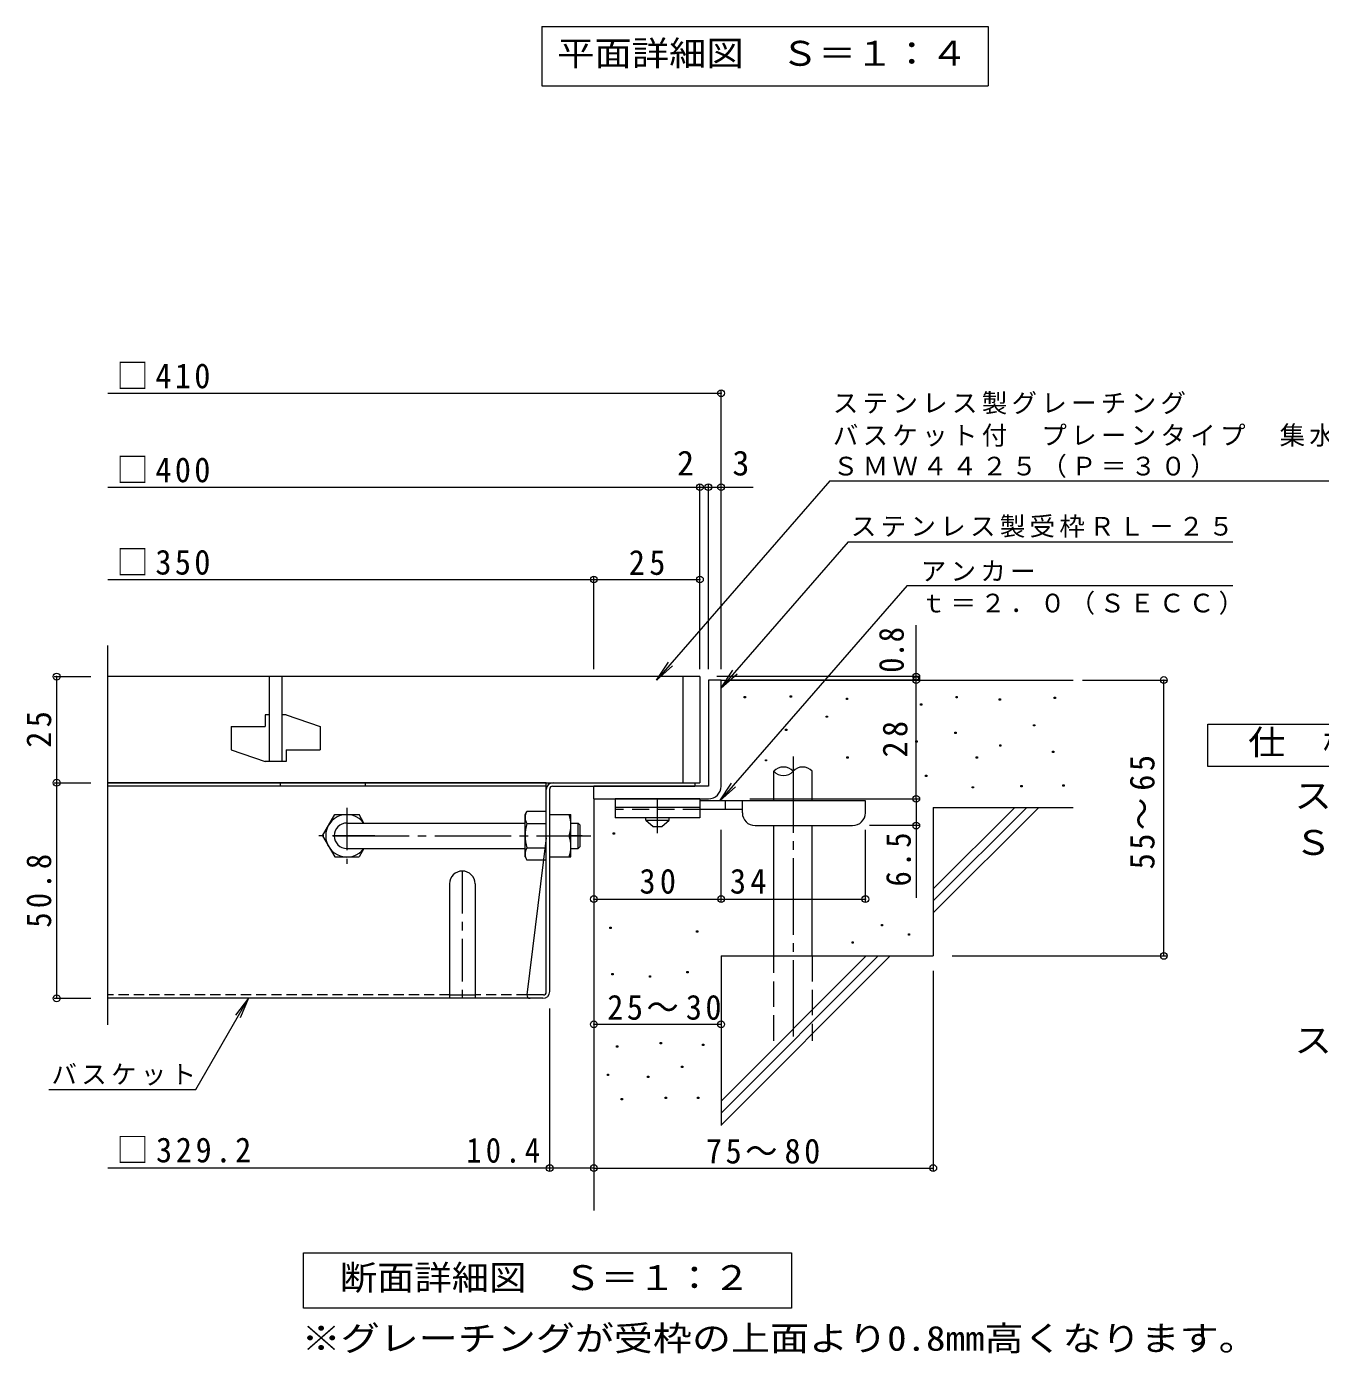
# Model space of a CAD drawing. Units: millimetres on the paper, enlarged 4 times, with parts at other scales. Extents: x -757 to 1063, y -779 to 732.
# Drawn here: x -757 to -147, y -583 to 42 of the extents above; entities that cross this region are included whole.
import ezdxf
from ezdxf.enums import TextEntityAlignment as Align

# ---------------------------------------------------------------- set-up
doc = ezdxf.new("R2010")
doc.units = ezdxf.units.MM
doc.header["$LTSCALE"] = 4
doc.header["$PDMODE"] = 32
doc.header["$PDSIZE"] = 3.2
for name, pattern in [('CHAIN1', [8, 5, -1, 1, -1]), ('CHAIN2', [12, 9, -1, 1, -1]), ('DASHED1', [1.8, 1.2, -0.6]), ('DASHED2', [3, 2, -1]), ('DASHED3', [4, 3, -1])]:
    doc.linetypes.add(name, pattern=pattern)
for name, color, linetype, lineweight in [('A-5_文字', 7, 'Continuous', 9), ('D-0_芯', 7, 'Continuous', 9), ('D-1_躯体', 2, 'Continuous', 9), ('D-2_仕上', 3, 'Continuous', 9), ('D-4_その他', 7, 'Continuous', 9), ('D-5_文字', 7, 'Continuous', 9), ('D-6_寸法', 6, 'Continuous', 9), ('D-7_ハッチ', 2, 'Continuous', 9), ('D-8_記号', 2, 'Continuous', 9), ('D-9_0-HOJO', 2, 'Continuous', 9), ('D-B_7-WAKU-T', 2, 'Continuous', 9)]:
    doc.layers.add(name, color=color, linetype=linetype, lineweight=lineweight)
doc.styles.add('ＭＳ ゴシック', font='')
doc.styles.get('ＭＳ ゴシック').set_extended_font_data('MS Gothic')

msp = doc.modelspace()

# ---------------------------------------------------------------- linework, layer by layer
at = {"layer": 'A-5_文字'}
for p, q in [((-514.22, 42.421), (-303.82, 42.421)), ((-514.22, 42.421), (-514.22, 14.421)), ((-303.82, 42.421), (-303.82, 14.421)), ((-514.22, 14.421), (-303.82, 14.421))]:
    msp.add_line(p, q, dxfattribs=at)
at = {"layer": 'D-0_芯'}
for points in [[(-418.838, -273.894), (-418.838, -273.293), (-418.238, -273.293), (-418.238, -273.894)], [(-397.182, -273.623), (-397.182, -273.023), (-396.582, -273.023), (-396.582, -273.623)], [(-370.654, -274.706), (-370.654, -274.106), (-370.054, -274.106), (-370.054, -274.706)], [(-318.95, -273.894), (-318.95, -273.293), (-318.35, -273.293), (-318.35, -273.894)], [(-298.648, -274.976), (-298.648, -274.376), (-298.048, -274.376), (-298.048, -274.976)], [(-272.661, -274.164), (-272.661, -273.564), (-272.061, -273.564), (-272.061, -274.164)], [(-335.734, -277.413), (-335.734, -276.812), (-335.134, -276.812), (-335.134, -277.413)], [(-380.128, -283.097), (-380.128, -282.497), (-379.528, -282.497), (-379.528, -283.097)], [(-282.406, -287.158), (-282.406, -286.558), (-281.806, -286.558), (-281.806, -287.158)], [(-399.348, -289.323), (-399.348, -288.723), (-398.748, -288.723), (-398.748, -289.323)], [(-319.492, -290.677), (-319.492, -290.077), (-318.892, -290.077), (-318.892, -290.677)], [(-337.899, -294.737), (-337.899, -294.137), (-337.299, -294.137), (-337.299, -294.737)], [(-298.377, -296.632), (-298.377, -296.032), (-297.777, -296.032), (-297.777, -296.632)], [(-273.473, -299.61), (-273.473, -299.01), (-272.873, -299.01), (-272.873, -299.61)], [(-408.822, -303.67), (-408.822, -303.07), (-408.222, -303.07), (-408.222, -303.67)], [(-370.383, -302.317), (-370.383, -301.717), (-369.783, -301.717), (-369.783, -302.317)], [(-309.476, -302.317), (-309.476, -301.717), (-308.876, -301.717), (-308.876, -302.317)], [(-333.297, -310.979), (-333.297, -310.379), (-332.697, -310.379), (-332.697, -310.979)], [(-311.371, -316.393), (-311.371, -315.793), (-310.771, -315.793), (-310.771, -316.393)], [(-288.361, -315.852), (-288.361, -315.252), (-287.761, -315.252), (-287.761, -315.852)], [(-268.6, -315.581), (-268.6, -314.981), (-268, -314.981), (-268, -315.581)], [(-480.574, -338.134), (-480.574, -337.534), (-479.974, -337.534), (-479.974, -338.134)], [(-354.161, -381.392), (-354.161, -380.792), (-353.561, -380.792), (-353.561, -381.392)], [(-482.149, -382.6), (-482.149, -382), (-481.549, -382), (-481.549, -382.6)], [(-441.236, -384.258), (-441.236, -383.658), (-440.636, -383.658), (-440.636, -384.258)], [(-341.418, -385.692), (-341.418, -385.092), (-340.818, -385.092), (-340.818, -385.692)], [(-367.967, -389.513), (-367.967, -388.912), (-367.367, -388.912), (-367.367, -389.513)], [(-481.183, -404.37), (-481.183, -403.77), (-480.583, -403.77), (-480.583, -404.37)], [(-463.52, -405.589), (-463.52, -404.988), (-462.92, -404.988), (-462.92, -405.589)], [(-445.857, -403.457), (-445.857, -402.857), (-445.257, -402.857), (-445.257, -403.457)], [(-458.343, -436.956), (-458.343, -436.356), (-457.743, -436.356), (-457.743, -436.956)], [(-438.396, -437.717), (-438.396, -437.117), (-437.796, -437.117), (-437.796, -437.717)], [(-479.051, -438.479), (-479.051, -437.878), (-478.451, -437.878), (-478.451, -438.479)], [(-448.293, -448.071), (-448.293, -447.471), (-447.693, -447.471), (-447.693, -448.071)], [(-483.315, -451.878), (-483.315, -451.278), (-482.715, -451.278), (-482.715, -451.878)], [(-464.434, -452.792), (-464.434, -452.192), (-463.834, -452.192), (-463.834, -452.792)], [(-476.768, -463.298), (-476.768, -462.698), (-476.168, -462.698), (-476.168, -463.298)], [(-456.059, -462.689), (-456.059, -462.089), (-455.459, -462.089), (-455.459, -462.689)], [(-440.832, -462.689), (-440.832, -462.089), (-440.232, -462.089), (-440.232, -462.689)]]:
    msp.add_lwpolyline(points, close=True, dxfattribs=at)
at = {"layer": 'D-1_躯体'}
for p, q in [((-435.688, -265.514), (-435.688, -315.514)), ((-429.688, -265.514), (-435.688, -265.514)), ((-429.688, -315.514), (-429.688, -265.514)), ((-435.688, -315.514), (-489.688, -315.514)), ((-489.688, -321.514), (-489.688, -315.514)), ((-489.688, -321.514), (-435.688, -321.514))]:
    msp.add_line(p, q, dxfattribs=at)
at = {"layer": 'D-1_躯体', "color": 3}
for p, q in [((-500.495, -332.914), (-497.095, -332.914)), ((-497.095, -332.914), (-496.095, -333.914)), ((-497.095, -344.914), (-497.095, -332.914)), ((-496.095, -343.914), (-496.095, -333.914)), ((-500.495, -344.914), (-497.095, -344.914)), ((-497.095, -344.914), (-496.095, -343.914))]:
    msp.add_line(p, q, dxfattribs=at)
at = {"layer": 'D-1_躯体'}
msp.add_arc((-435.688, -315.514), 6, 270, 0, dxfattribs=at)
at = {"layer": 'D-2_仕上'}
for p, q in [((-718.756, -428.022), (-718.756, -249.283)), ((-439.688, -263.914), (-718.756, -263.914)), ((-642.688, -263.914), (-642.688, -303.914)), ((-636.688, -263.914), (-636.688, -303.914)), ((-447.688, -263.914), (-447.688, -313.914)), ((-439.688, -263.914), (-439.688, -313.914)), ((-660.688, -287.414), (-660.688, -298.414)), ((-660.688, -287.414), (-644.688, -287.414)), ((-644.688, -281.914), (-644.688, -287.414)), ((-642.688, -281.914), (-644.688, -281.914)), ((-634.688, -281.914), (-636.688, -281.914)), ((-634.688, -281.914), (-618.688, -287.414)), ((-618.688, -287.414), (-618.688, -298.414)), ((-660.688, -298.414), (-644.688, -303.914)), ((-634.688, -298.414), (-634.688, -303.914)), ((-634.688, -298.414), (-618.688, -298.414)), ((-634.688, -303.914), (-644.688, -303.914)), ((-718.756, -313.914), (-439.688, -313.914))]:
    msp.add_line(p, q, dxfattribs=at)
at = {"layer": 'D-4_その他'}
for p, q in [((-718.755, -130.367), (-429.688, -130.367)), ((-429.688, -260.332), (-429.688, -129.167)), ((-718.755, -174.645), (-439.688, -174.645)), ((-439.688, -260.332), (-439.688, -173.445)), ((-439.688, -174.645), (-437.688, -174.645)), ((-437.688, -174.645), (-414.623, -174.645)), ((-435.688, -260.332), (-435.688, -173.445)), ((-718.755, -218.146), (-489.688, -218.146)), ((-489.688, -260.332), (-489.688, -216.946)), ((-489.688, -218.146), (-439.688, -218.146)), ((-337.702, -265.514), (-337.702, -239.627)), ((-744.116, -263.914), (-726.756, -263.914)), ((-742.916, -263.914), (-742.916, -313.914)), ((-336.502, -263.914), (-431.688, -263.914)), ((-336.502, -265.514), (-425.77, -265.514)), ((-337.702, -321.514), (-337.702, -265.514)), ((-259.276, -265.514), (-219.814, -265.514)), ((-221.014, -395.514), (-221.014, -265.514)), ((-744.116, -313.914), (-726.756, -313.914)), ((-742.916, -313.914), (-742.916, -415.514)), ((-416.084, -321.514), (-336.502, -321.514)), ((-337.702, -321.514), (-337.702, -368.214)), ((-429.685, -369.955), (-429.685, -336.113)), ((-361.685, -369.955), (-361.685, -336.113)), ((-336.502, -334.114), (-359.685, -334.114)), ((-320.794, -395.514), (-219.814, -395.514)), ((-329.688, -402.514), (-329.688, -496.714)), ((-744.116, -415.514), (-726.755, -415.514)), ((-652.51, -415.514), (-656.337, -424.752)), ((-510.495, -496.714), (-510.495, -420.314)), ((-489.688, -427.761), (-429.688, -427.761)), ((-746.588, -458.521), (-677.34, -458.521)), ((-510.495, -495.514), (-718.756, -495.514)), ((-489.688, -495.514), (-510.495, -495.514)), ((-489.688, -495.514), (-329.688, -495.514))]:
    msp.add_line(p, q, dxfattribs=at)
for points in [[(-489.685, -368.755), (-429.685, -368.755), (-361.685, -368.755)], [(-677.34, -458.521), (-652.51, -415.514), (-658.598, -423.447)]]:
    msp.add_lwpolyline(points, dxfattribs=at)
for p in [(-429.688, -130.367), (-439.688, -174.645), (-435.688, -174.645), (-429.688, -174.645), (-489.688, -218.146), (-439.688, -218.146), (-742.916, -263.914), (-337.702, -263.914), (-337.702, -265.514), (-337.702, -265.514), (-221.014, -265.514), (-742.916, -313.914), (-337.702, -321.514), (-337.702, -334.114), (-489.685, -368.755), (-429.685, -368.755), (-361.685, -368.755), (-221.014, -395.514), (-742.916, -415.514), (-489.688, -427.761), (-429.688, -427.761), (-510.495, -495.514), (-489.688, -495.514), (-329.688, -495.514)]:
    msp.add_point(p, dxfattribs=at)
at = {"layer": 'D-5_文字'}
for p, q in [((-378.401, -171.674), (-460.076, -265.514)), ((-378.401, -171.674), (-113.021, -171.674)), ((-369.762, -200.35), (-429.688, -269.201)), ((-369.762, -200.35), (-188.431, -200.35)), ((-341.94, -220.93), (-430.354, -322.514)), ((-341.94, -220.93), (-188.431, -220.93)), ((-460.076, -265.514), (-454.552, -257.179)), ((-460.076, -265.514), (-452.583, -258.893)), ((-429.688, -269.201), (-424.164, -260.866)), ((-429.688, -269.201), (-422.195, -262.58)), ((-430.354, -322.514), (-424.83, -314.178)), ((-430.354, -322.514), (-422.861, -315.892)), ((-626.486, -535.514), (-396.486, -535.514)), ((-626.486, -561.514), (-626.486, -535.514)), ((-396.486, -535.514), (-396.486, -561.514)), ((-396.486, -561.514), (-626.486, -561.514))]:
    msp.add_line(p, q, dxfattribs=at)
msp.add_lwpolyline([(-200.262, -306.277), (-200.262, -286.276), (-110.262, -286.276), (-110.262, -306.277)], close=True, dxfattribs=at)
at = {"layer": 'D-6_寸法'}
for p, q in [((-429.688, -265.514), (-263.688, -265.514)), ((-404.771, -322.514), (-404.771, -308.514)), ((-386.771, -322.514), (-386.771, -308.514)), ((-489.688, -321.514), (-489.688, -515.514)), ((-329.688, -363.918), (-291.284, -325.514)), ((-329.688, -325.514), (-263.688, -325.514)), ((-329.688, -369.574), (-285.628, -325.514)), ((-329.688, -325.514), (-329.688, -395.514)), ((-329.688, -375.23), (-279.971, -325.514)), ((-404.771, -395.514), (-404.771, -334.114)), ((-386.771, -395.514), (-386.771, -334.114)), ((-429.688, -395.514), (-329.688, -395.514)), ((-429.688, -395.514), (-429.688, -475.514)), ((-429.688, -463.917), (-361.284, -395.514)), ((-429.688, -469.573), (-355.628, -395.514)), ((-429.688, -475.229), (-349.972, -395.514))]:
    msp.add_line(p, q, dxfattribs=at)
at = {"layer": 'D-6_寸法', "linetype": 'CHAIN2'}
msp.add_line((-395.771, -301.529), (-395.771, -435.514), dxfattribs=at)
at = {"layer": 'D-6_寸法', "linetype": 'DASHED3'}
for p, q in [((-404.771, -435.514), (-404.771, -395.514)), ((-386.771, -395.514), (-386.771, -435.514))]:
    msp.add_line(p, q, dxfattribs=at)
at = {"layer": 'D-6_寸法'}
for centre, start, end in [((-400.271, -312.575), 42.07146, 137.92854), ((-400.271, -304.452), 222.07146, 317.92854), ((-391.271, -312.575), 42.07146, 137.92854)]:
    msp.add_arc(centre, 6.062, start, end, dxfattribs=at)
at = {"layer": 'D-7_ハッチ'}
for p, q in [((-512.095, -313.914), (-718.755, -313.914)), ((-512.095, -315.514), (-718.755, -315.514)), ((-637.557, -313.914), (-637.557, -315.514)), ((-597.557, -313.914), (-597.557, -315.514)), ((-512.095, -412.581), (-512.095, -313.914)), ((-510.495, -412.314), (-510.495, -316.847)), ((-509.162, -315.514), (-442.088, -315.514)), ((-508.895, -313.914), (-442.088, -313.914)), ((-442.088, -313.914), (-442.088, -315.514)), ((-512.095, -339.914), (-521.319, -413.914)), ((-513.695, -415.514), (-718.755, -415.514)), ((-513.428, -413.914), (-521.319, -413.914))]:
    msp.add_line(p, q, dxfattribs=at)
at = {"layer": 'D-7_ハッチ', "linetype": 'DASHED1'}
for p, q in [((-557.695, -413.914), (-718.755, -413.914)), ((-521.319, -413.914), (-545.695, -413.914))]:
    msp.add_line(p, q, dxfattribs=at)
at = {"layer": 'D-7_ハッチ'}
for centre, radius, start, end in [((-508.895, -317.114), 3.2, 90, 180), ((-509.162, -316.847), 1.333, 90, 180), ((-513.695, -412.314), 3.2, 270, 0), ((-513.428, -412.581), 1.333, 270, 0), ((-519.719, -413.914), 1.6, 180, 270)]:
    msp.add_arc(centre, radius, start, end, dxfattribs=at)
at = {"layer": 'D-8_記号', "linetype": 'CHAIN1'}
for p, q in [((-606.088, -325.721), (-606.088, -352.107)), ((-592.895, -338.914), (-619.281, -338.914)), ((-551.695, -355.514), (-551.695, -415.514))]:
    msp.add_line(p, q, dxfattribs=at)
at = {"layer": 'D-8_記号'}
for p, q in [((-557.695, -361.514), (-557.695, -415.514)), ((-545.695, -361.514), (-545.695, -415.514)), ((-557.695, -413.914), (-545.695, -413.914))]:
    msp.add_line(p, q, dxfattribs=at)
msp.add_arc((-551.695, -361.514), 6, 0, 180, dxfattribs=at)
at = {"layer": 'D-9_0-HOJO', "color": 3}
for p, q in [((-479.685, -321.514), (-479.685, -330.514)), ((-439.684, -321.514), (-479.685, -321.514)), ((-439.684, -321.514), (-439.684, -330.514)), ((-439.684, -325.514), (-479.685, -325.514)), ((-439.684, -330.514), (-479.685, -330.514))]:
    msp.add_line(p, q, dxfattribs=at)
at = {"layer": 'D-9_0-HOJO', "color": 4, "linetype": 'CHAIN1'}
msp.add_line((-459.685, -337.61), (-459.685, -321.514), dxfattribs=at)
at = {"layer": 'D-9_0-HOJO', "color": 4}
for p, q in [((-361.685, -322.514), (-439.684, -322.514)), ((-427.685, -326.514), (-427.685, -322.514)), ((-419.685, -328.113), (-419.685, -322.514)), ((-361.685, -328.113), (-361.685, -322.514)), ((-419.675, -326.514), (-439.684, -326.514)), ((-413.685, -334.114), (-367.685, -334.114))]:
    msp.add_line(p, q, dxfattribs=at)
at = {"layer": 'D-9_0-HOJO'}
for p, q in [((-510.495, -328.914), (-500.495, -328.914)), ((-500.495, -348.914), (-500.495, -328.914)), ((-465.185, -331.513), (-465.185, -330.514)), ((-454.185, -331.513), (-454.185, -330.514)), ((-465.185, -331.513), (-461.685, -334.513)), ((-465.185, -331.513), (-454.185, -331.513)), ((-461.685, -334.513), (-457.685, -334.513)), ((-457.685, -334.513), (-454.185, -331.513)), ((-510.495, -338.914), (-501.361, -338.914)), ((-510.495, -348.914), (-500.495, -348.914))]:
    msp.add_line(p, q, dxfattribs=at)
at = {"layer": 'D-9_0-HOJO', "color": 3, "linetype": 'DASHED2'}
msp.add_line((-439.684, -326.514), (-479.685, -326.514), dxfattribs=at)
at = {"layer": 'D-9_0-HOJO', "linetype": 'CHAIN1'}
msp.add_line((-495.122, -338.914), (-501.246, -338.914), dxfattribs=at)
at = {"layer": 'D-9_0-HOJO'}
for centre in [(-515.361, -333.914), (-515.361, -343.914)]:
    msp.add_arc(centre, 14.866, 340.34633, 19.65366, dxfattribs=at)
at = {"layer": 'D-9_0-HOJO', "color": 4}
for centre, start, end in [((-413.685, -328.113), 180, 270), ((-367.685, -328.113), 270, 0)]:
    msp.add_arc(centre, 6, start, end, dxfattribs=at)
at = {"layer": 'D-B_7-WAKU-T'}
for p, q in [((-598.061, -332.898), (-600.362, -328.914)), ((-522.095, -328.914), (-521.229, -327.414)), ((-522.095, -348.914), (-522.095, -328.914)), ((-512.095, -327.414), (-521.229, -327.414)), ((-521.229, -333.188), (-512.095, -333.188)), ((-617.588, -338.914), (-611.815, -348.914)), ((-611.815, -348.914), (-600.362, -348.914)), ((-598.052, -344.914), (-600.362, -348.914)), ((-522.095, -348.914), (-521.229, -350.414)), ((-521.229, -344.641), (-512.095, -344.641)), ((-512.095, -350.414), (-521.229, -350.414))]:
    msp.add_line(p, q, dxfattribs=at)
at = {"layer": 'D-B_7-WAKU-T', "color": 3}
for p, q in [((-606.088, -332.914), (-522.095, -332.914)), ((-606.088, -344.914), (-522.095, -344.914))]:
    msp.add_line(p, q, dxfattribs=at)
at = {"layer": 'D-B_7-WAKU-T', "color": 3, "linetype": 'CHAIN2'}
msp.add_line((-612.664, -338.914), (-491.086, -338.914), dxfattribs=at)
at = {"layer": 'D-B_7-WAKU-T'}
msp.add_lwpolyline([(-617.588, -338.914), (-611.815, -328.914), (-600.362, -328.914)], dxfattribs=at)
for centre, radius, start, end in [((-606.088, -338.914), 10, 36.87019, 323.12981), ((-516.626, -330.234), 5.47, 180.2103, 212.68507), ((-515.531, -330.704), 6.579, 149.99998, 176.07924), ((-502.73, -338.914), 19.365, 162.79973, 197.20026), ((-516.626, -347.594), 5.47, 147.31491, 179.78969), ((-515.531, -347.124), 6.579, 183.92075, 210)]:
    msp.add_arc(centre, radius, start, end, dxfattribs=at)
at = {"layer": 'D-B_7-WAKU-T', "color": 3}
msp.add_arc((-606.088, -338.914), 6, 90, 270, dxfattribs=at)

# ---------------------------------------------------------------- texts
at = {"layer": 'A-5_文字', "color": 2, "style": 'ＭＳ ゴシック', "width": 1.1}
msp.add_text('平面詳細図\u3000Ｓ＝１：４', height=11.73, dxfattribs=at).set_placement((-507.02, 20.421), align=Align.BOTTOM_LEFT)
at = {"layer": 'D-4_その他', "color": 2, "style": 'ＭＳ ゴシック'}
for s, p in [('2', (-450.424, -172.646)), ('3', (-424.368, -172.646))]:
    msp.add_text(s, height=11.73, dxfattribs=at).set_placement(p, align=Align.BOTTOM_LEFT)
at = {"layer": 'D-4_その他', "color": 2, "style": 'ＭＳ ゴシック', "width": 0.9}
msp.add_text('0.8', height=11.73, rotation=90, dxfattribs=at).set_placement((-340.102, -262.1), align=Align.BOTTOM_LEFT)
at = {"layer": 'D-4_その他', "color": 2, "style": 'ＭＳ ゴシック', "width": 1.15}
msp.add_text('※グレーチングが受枠の上面より0.8mm高くなります。', height=11.73, dxfattribs=at).set_placement((-627.436, -585.099), align=Align.BOTTOM_LEFT)
at = {"layer": 'D-4_その他', "color": 2, "char_height": 11.73, "attachment_point": 7, "style": 'ＭＳ ゴシック'}
for s, insert in [('\\T1.21;\\W0.95;□410', (-714.755, -128.346)), ('\\T1.21;\\W0.95;□400', (-714.755, -172.626)), ('\\T1.21;\\W0.95;□350', (-714.755, -216.146)), ('\\T1.27;\\W0.95;25', (-473.188, -216.146)), ('\\T1.27;\\W0.95;30', (-468.185, -366.355)), ('\\T1.27;\\W0.95;34', (-425.538, -366.355)), ('\\T1.22;\\W0.95;25～30', (-483.369, -425.761)), ('\\T1.23;\\W0.95;□329.2', (-714.755, -493.114)), ('\\T1.28;\\W0.9;10.4', (-549.81, -493.114)), ('\\T1.22;\\W0.95;75～80', (-436.835, -493.514))]:
    msp.add_mtext(s, dxfattribs=dict(at, insert=insert))
at = {"layer": 'D-4_その他', "color": 2, "char_height": 11.73, "attachment_point": 7, "rotation": 90, "style": 'ＭＳ ゴシック'}
for s, insert in [('\\T1.27;\\W0.95;25', (-745.316, -297.414)), ('\\T1.27;\\W0.95;28', (-341.702, -302.014)), ('\\T1.22;\\W0.95;55～65', (-225.226, -354.716)), ('\\T1.27;\\W0.9;6.5', (-340.102, -362.792)), ('\\T1.28;\\W0.9;50.8', (-745.316, -382.214))]:
    msp.add_mtext(s, dxfattribs=dict(at, insert=insert))
at = {"layer": 'D-4_その他', "insert": (-745.34, -456.618), "char_height": 8.798, "attachment_point": 7, "style": 'ＭＳ ゴシック'}
msp.add_mtext('\\T1.17;バスケット', dxfattribs=at)
at = {"layer": 'D-5_文字', "color": 2, "style": 'ＭＳ ゴシック', "width": 1.1}
for s, p in [('仕\u3000様', (-181.262, -304.277)), ('ステンレス製グレーチング\u3000バスケット付\u3000プレーンタイプ\u3000集水桝用', (-159.426, -329.445)), ('ＳＭＷ\u3000４４２５（Ｐ＝３０）', (-159.426, -351.445)), ('ステンレス製受枠\u3000ＲＬ－２５（四方枠）', (-159.426, -444.682)), ('断面詳細図\u3000Ｓ＝１：２', (-609.486, -556.514))]:
    msp.add_text(s, height=11.73, dxfattribs=at).set_placement(p, align=Align.BOTTOM_LEFT)
at = {"layer": 'D-5_文字', "char_height": 8.798, "attachment_point": 7, "style": 'ＭＳ ゴシック'}
for s, insert in [('\\T1.17;ステンレス製グレーチング', (-377.021, -140.365)), ('\\T1.17;バスケット付\u3000プレーンタイプ\u3000集水桝用', (-377.021, -155.611)), ('\\T1.17;ＳＭＷ４４２５（Ｐ＝３０）', (-377.021, -170.266)), ('\\T1.17;ステンレス製受枠ＲＬ－２５', (-368.515, -198.446)), ('\\T1.17;アンカー', (-335.588, -219.067)), ('\\T1.17;ｔ＝２．０（ＳＥＣＣ）', (-335.588, -234.794))]:
    msp.add_mtext(s, dxfattribs=dict(at, insert=insert))

doc.saveas('drawing.dxf')
